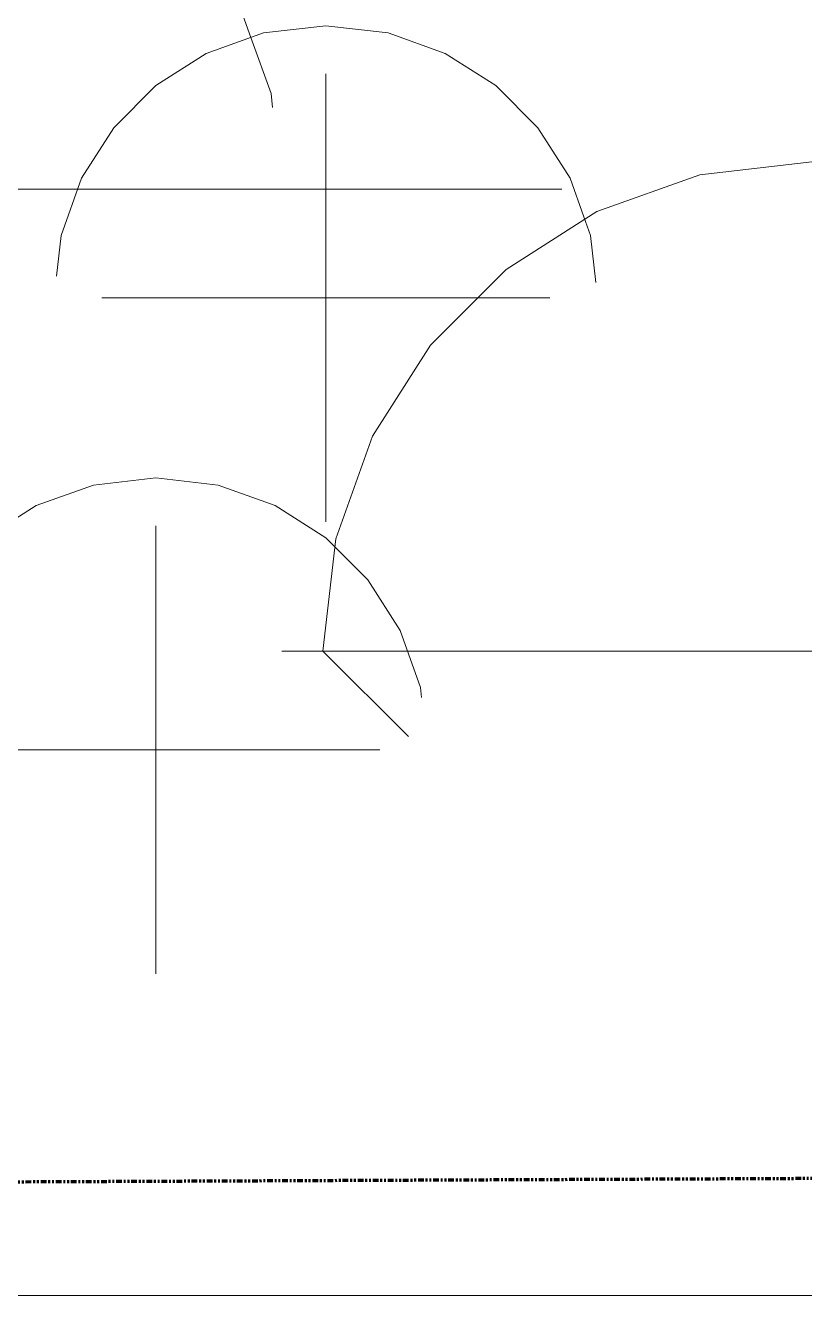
# Model space of a CAD drawing. Header units: inches. Extents: x 9391 to 11530, y 1186 to 2858.
# Drawn here: x 10460.7 to 10512.3, y 2605.6 to 2689.7 of the extents above; entities that cross this region are included whole.
import ezdxf

# ---------------------------------------------------------------- set-up
doc = ezdxf.new("R2010")
doc.units = ezdxf.units.IN
doc.header["$MEASUREMENT"] = 0
doc.linetypes.add('Double Dash 3_8_', pattern=[1, 0.375, -0.125, 0.125, -0.125, 0.125, -0.125])
for name, color, linetype, lineweight in [('A-DETL-GENF-1', 254, 'Continuous', 9), ('A-DETL-GENF-3', 9, 'Continuous', 9), ('A-FLOR-HRAL', 11, 'Continuous', 9), ('C-PROP-LINE', 91, 'Double Dash 3_8_', 211)]:
    doc.layers.add(name, color=color, linetype=linetype, lineweight=lineweight)

# ---------------------------------------------------------------- blocks, each defined once
blk = doc.blocks.new('switchgrass 26764 - switchgrass 26764-V152-FLOOR PLAN - ROOF')
at = {"layer": 'A-DETL-GENF-1'}
for p, q in [((-4.127, 17.537), (0, 18.013)), ((0, 18.013), (4.127, 17.537)), ((-7.918, 16.181), (-4.127, 17.537)), ((4.127, 17.537), (7.918, 16.181)), ((-11.263, 14.053), (-7.918, 16.181)), ((7.918, 16.181), (11.263, 14.053)), ((0, 14.405), (0, 14.839)), ((0, 14.839), (0, 14.458)), ((0, 14.458), (0, 13.454)), ((0, 13.828), (0, 14.405)), ((-14.053, 11.263), (-11.263, 14.053)), ((0, 10.265), (0, 14.289)), ((0, 14.289), (0, 13.936)), ((0, 13.936), (0, 13.61)), ((0, 13.378), (0, 13.828)), ((0, 13.61), (0, 13.295)), ((11.263, 14.053), (11.865, 13.451)), ((0, 13.454), (0, 12.037)), ((0, 12.844), (0, 13.378)), ((0, 13.295), (0, 12.976)), ((0, 12.976), (0, 11.829)), ((0, 12.667), (0, 12.957)), ((0, 12.957), (0, 12.8)), ((0, 12.246), (0, 12.844)), ((0, 12.8), (0, 12.372)), ((0, 10.496), (0, 12.667)), ((0, 12.372), (0, 11.733)), ((0, 11.501), (0, 12.351)), ((0, 12.351), (0, 12.043)), ((0, 11.603), (0, 12.246)), ((0, 12.043), (0, 11.232)), ((0, 12.037), (0, 10.417)), ((0, 11.829), (0, 11.54)), ((0, 11.654), (0, 11.799)), ((0, 11.799), (0, 10.933)), ((-16.181, 7.918), (-14.053, 11.263)), ((0, 11.733), (0, 10.947)), ((0, 9.048), (0, 11.654)), ((0, 10.348), (0, 11.631)), ((0, 11.631), (0, 11.52)), ((0, 10.933), (0, 11.603)), ((0, 11.54), (0, 10.978)), ((0, 11.52), (0, 11.214)), ((0, 10.527), (0, 11.501)), ((0, 11.232), (0, 10.088)), ((0, 11.214), (0, 10.758)), ((0, 10.978), (0, 10.483)), ((0, 10.947), (0, 10.076)), ((0, 10.758), (0, 10.197)), ((0, 9.507), (0, 10.527)), ((0, 7.456), (0, 10.496)), ((0, 10.483), (0, 8.324)), ((0, 10.417), (0, 8.805)), ((0, 9.308), (0, 10.348)), ((0, 9.868), (0, 10.265)), ((0, 10.206), (0, 10.221)), ((0, 10.221), (0, 10.153)), ((0, 8.491), (0, 10.206)), ((0, 10.197), (0, 9.575)), ((0, 10.153), (0, 9.631)), ((0, 10.088), (0, 8.78)), ((0, 10.076), (0, 9.181)), ((0, 9.488), (0, 9.868)), ((0, 9.631), (0, 9.193)), ((0, 9.575), (0, 8.936)), ((0, 8.519), (0, 9.507)), ((0, 8.414), (0, 9.488)), ((0, 8.493), (0, 9.308)), ((0, 9.193), (0, 9.145)), ((0, 9.181), (0, 8.324)), ((0, 9.145), (0, 8.98)), ((0, 8.324), (0, 9.048)), ((0, 8.98), (0, 8.084)), ((0, 8.936), (0, 8.324)), ((0, 8.805), (0, 7.41)), ((0, 8.78), (0, 7.479)), ((0, 7.639), (0, 8.519)), ((0, 7.888), (0, 8.493)), ((0, 7.298), (0, 8.491)), ((0, 8.185), (0, 8.469)), ((0, 8.469), (0, 8.464)), ((0, 8.464), (0, 6.519)), ((0, 8.324), (0, 8.414)), ((-17.537, 4.127), (-16.181, 7.918)), ((0, 8.324), (0, 7.166)), ((0, 5.443), (0, 8.185)), ((0, 8.084), (0, 7.456)), ((0, 7.476), (0, 7.888)), ((0, 6.947), (0, 7.639)), ((0, 4.415), (0, 7.6)), ((0, 7.6), (0, 7.525)), ((0, 7.525), (0, 7.312)), ((0, 7.479), (0, 6.354)), ((0, 7.166), (0, 7.476)), ((0, 7.41), (0, 6.442)), ((0, 7.312), (0, 6.981)), ((0, 6.531), (0, 7.298)), ((0, 6.981), (0, 6.55)), ((0, 6.519), (0, 6.947)), ((0, 6.55), (0, 6.038)), ((0, 6.098), (0, 6.531)), ((0, 6.442), (0, 4.415)), ((0, 6.354), (0, 5.574)), ((0, 5.858), (0, 6.098)), ((0, 6.038), (0, 5.465)), ((0, 5.764), (0, 5.863)), ((0, 5.863), (0, 5.858)), ((0, 5.639), (0, 5.764)), ((0, 5.217), (0, 5.639)), ((0, 5.574), (0, 4.37)), ((0, 5.465), (0, 4.85)), ((0, 5.284), (0, 5.443)), ((0, 4.831), (0, 5.284)), ((0, 5.093), (0, 5.217)), ((0, 4.995), (0, 5.093)), ((0, 5.002), (0, 5.012)), ((0, 5.012), (0, 5)), ((0, 4.97), (0, 5.002)), ((0, 5), (0, 4.995)), ((0, 4.907), (0, 4.97)), ((0, 4.807), (0, 4.907)), ((0, 4.85), (0, 4.831)), ((0, 4.66), (0, 4.807)), ((0, -0.247), (0, 4.66)), ((0, 4.37), (0, 3.547)), ((-18.013, 0), (-17.537, 4.127)), ((0, 3.547), (0, 2.873)), ((0, 2.873), (0, 2.332)), ((0, 2.332), (0, 1.901)), ((0, 1.901), (0, 1.086)), ((0, 1.086), (0, 0.615)), ((-18.013, 0), (-14.736, -3.277)), ((-11.501, 0), (-12.351, 0)), ((-12.351, 0), (-12.043, 0)), ((-12.043, 0), (-11.232, 0)), ((-10.527, 0), (-11.501, 0)), ((-11.232, 0), (-10.088, 0)), ((-9.507, 0), (-10.527, 0)), ((-10.088, 0), (-8.78, 0)), ((-8.519, 0), (-9.507, 0)), ((-8.78, 0), (-7.479, 0)), ((-7.639, 0), (-8.519, 0)), ((-8.464, 0), (-6.519, 0)), ((-6.947, 0), (-7.639, 0)), ((-7.479, 0), (-6.354, 0)), ((-6.519, 0), (-6.947, 0)), ((-6.354, 0), (-5.574, 0)), ((-5.574, 0), (-4.37, 0)), ((-4.37, 0), (-3.547, 0)), ((-3.547, 0), (-2.873, 0)), ((-0.654, 0), (-0.666, 0)), ((-0.666, 0), (-0.666, 0)), ((-0.666, 0), (-0.651, 0)), ((-0.631, 0), (-0.654, 0)), ((-0.651, 0), (-0.362, 0)), ((-0.598, 0), (-0.631, 0)), ((-0.556, 0), (-0.598, 0)), ((-0.507, 0), (-0.556, 0)), ((-0.354, 0), (-0.507, 0)), ((1.375, 0), (-0.362, 0)), ((0, 0.654), (0, 0.666)), ((0, 0.666), (0, 0.666)), ((0, 0.666), (0, 0.651)), ((0, 0.631), (0, 0.654)), ((0, 0.651), (0, 0.362)), ((0, 0.598), (0, 0.631)), ((0, 0.615), (0, 0.354)), ((0, 0.556), (0, 0.598)), ((0, 0.507), (0, 0.556)), ((0, 0.354), (0, 0.507)), ((0, -1.375), (0, 0.362)), ((-14.405, 0), (-14.839, 0)), ((-14.839, 0), (-14.458, 0)), ((-14.458, 0), (-13.454, 0)), ((-13.828, 0), (-14.405, 0)), ((-10.265, 0), (-14.289, 0)), ((-14.289, 0), (-13.936, 0)), ((-13.936, 0), (-13.61, 0)), ((-13.378, 0), (-13.828, 0)), ((-13.61, 0), (-13.295, 0)), ((-13.454, 0), (-12.037, 0)), ((-12.844, 0), (-13.378, 0)), ((-13.295, 0), (-12.976, 0)), ((-12.976, 0), (-11.829, 0)), ((-12.667, 0), (-12.957, 0)), ((-12.957, 0), (-12.8, 0)), ((-12.246, 0), (-12.844, 0)), ((-12.8, 0), (-12.372, 0)), ((-10.496, 0), (-12.667, 0)), ((-12.372, 0), (-11.733, 0)), ((-11.603, 0), (-12.246, 0)), ((-12.037, 0), (-10.417, 0)), ((-11.829, 0), (-11.54, 0)), ((-11.654, 0), (-11.799, 0)), ((-11.799, 0), (-10.933, 0)), ((-11.733, 0), (-10.947, 0)), ((-9.048, 0), (-11.654, 0)), ((-10.348, 0), (-11.631, 0)), ((-11.631, 0), (-11.52, 0)), ((-10.933, 0), (-11.603, 0)), ((-11.54, 0), (-10.978, 0)), ((-11.52, 0), (-11.214, 0)), ((-11.214, 0), (-10.758, 0)), ((-10.978, 0), (-10.483, 0)), ((-10.947, 0), (-10.076, 0)), ((-10.758, 0), (-10.197, 0)), ((-7.456, 0), (-10.496, 0)), ((-10.483, 0), (-8.324, 0)), ((-10.417, 0), (-8.805, 0)), ((-9.308, 0), (-10.348, 0)), ((-9.868, 0), (-10.265, 0)), ((-10.206, 0), (-10.221, 0)), ((-10.221, 0), (-10.153, 0)), ((-8.491, 0), (-10.206, 0)), ((-10.197, 0), (-9.575, 0)), ((-10.153, 0), (-9.631, 0)), ((-10.076, 0), (-9.181, 0)), ((-9.488, 0), (-9.868, 0)), ((-9.631, 0), (-9.193, 0)), ((-9.575, 0), (-8.936, 0)), ((-8.414, 0), (-9.488, 0)), ((-8.493, 0), (-9.308, 0)), ((-9.193, 0), (-9.145, 0)), ((-9.181, 0), (-8.324, 0)), ((-9.145, 0), (-8.98, 0)), ((-8.324, 0), (-9.048, 0)), ((-8.98, 0), (-8.084, 0)), ((-8.936, 0), (-8.324, 0)), ((-8.805, 0), (-7.41, 0)), ((-7.888, 0), (-8.493, 0)), ((-7.298, 0), (-8.491, 0)), ((-8.185, 0), (-8.469, 0)), ((-8.469, 0), (-8.464, 0)), ((-8.324, 0), (-8.414, 0)), ((-8.324, 0), (-7.166, 0)), ((-5.443, 0), (-8.185, 0)), ((-8.084, 0), (-7.456, 0)), ((-7.476, 0), (-7.888, 0)), ((-4.415, 0), (-7.6, 0)), ((-7.6, 0), (-7.525, 0)), ((-7.525, 0), (-7.312, 0)), ((-7.166, 0), (-7.476, 0)), ((-7.41, 0), (-6.442, 0)), ((-7.312, 0), (-6.981, 0)), ((-6.531, 0), (-7.298, 0)), ((-6.981, 0), (-6.55, 0)), ((-6.55, 0), (-6.038, 0)), ((-6.098, 0), (-6.531, 0)), ((-6.442, 0), (-4.415, 0)), ((-5.858, 0), (-6.098, 0)), ((-6.038, 0), (-5.465, 0)), ((-5.764, 0), (-5.863, 0)), ((-5.863, 0), (-5.858, 0)), ((-5.639, 0), (-5.764, 0)), ((-5.217, 0), (-5.639, 0)), ((-5.465, 0), (-4.85, 0)), ((-5.284, 0), (-5.443, 0)), ((-4.831, 0), (-5.284, 0)), ((-5.093, 0), (-5.217, 0)), ((-4.995, 0), (-5.093, 0)), ((-5.002, 0), (-5.012, 0)), ((-5.012, 0), (-5, 0)), ((-4.97, 0), (-5.002, 0)), ((-5, 0), (-4.995, 0)), ((-4.907, 0), (-4.97, 0)), ((-4.807, 0), (-4.907, 0)), ((-4.85, 0), (-4.831, 0)), ((-4.66, 0), (-4.807, 0)), ((1.226, 0), (-4.66, 0)), ((-2.873, 0), (-2.332, 0)), ((-2.332, 0), (-1.901, 0)), ((-1.901, 0), (-1.086, 0)), ((-1.086, 0), (-0.615, 0)), ((-0.615, 0), (-0.354, 0)), ((1.375, 0), (1.427, 0)), ((1.427, 0), (1.494, 0)), ((1.494, 0), (1.57, 0)), ((1.57, 0), (1.648, 0)), ((1.648, 0), (1.718, 0)), ((1.718, 0), (1.775, 0)), ((1.775, 0), (1.81, 0)), ((1.81, 0), (3.113, 0)), ((3.113, 0), (3.692, 0)), ((3.547, 0), (3.257, 0)), ((3.257, 0), (3.547, 0)), ((3.564, 0), (3.484, 0)), ((4.883, 0), (3.547, 0)), ((3.547, 0), (3.606, 0)), ((3.615, 0), (3.564, 0)), ((3.606, 0), (3.694, 0)), ((3.641, 0), (3.615, 0)), ((3.937, 0), (3.641, 0)), ((3.692, 0), (5.574, 0)), ((3.694, 0), (3.799, 0)), ((3.799, 0), (3.907, 0)), ((3.907, 0), (4.006, 0)), ((4.524, 0), (3.937, 0)), ((4.006, 0), (4.083, 0)), ((4.083, 0), (4.126, 0)), ((4.126, 0), (4.345, 0)), ((4.309, 0), (4.282, 0)), ((4.282, 0), (4.335, 0)), ((4.737, 0), (4.309, 0)), ((4.335, 0), (4.886, 0)), ((4.345, 0), (4.936, 0)), ((5.517, 0), (4.524, 0)), ((5.51, 0), (4.737, 0)), ((4.995, 0), (4.883, 0)), ((4.886, 0), (4.995, 0)), ((4.936, 0), (5.803, 0)), ((7.89, 0), (5.429, 0)), ((5.429, 0), (6.539, 0)), ((5.574, 0), (5.51, 0)), ((7.014, 0), (5.517, 0)), ((5.803, 0), (6.846, 0)), ((6.442, 0), (6.153, 0)), ((6.153, 0), (7.532, 0)), ((7.021, 0), (6.442, 0)), ((6.539, 0), (7.573, 0)), ((6.846, 0), (7.969, 0)), ((10.28, 0), (7.014, 0)), ((7.136, 0), (7.021, 0)), ((7.461, 0), (7.136, 0)), ((7.807, 0), (7.228, 0)), ((7.228, 0), (7.535, 0)), ((8.759, 0), (7.456, 0)), ((7.456, 0), (11.943, 0)), ((7.967, 0), (7.461, 0)), ((7.532, 0), (9.787, 0)), ((7.535, 0), (8.377, 0)), ((7.573, 0), (8.568, 0)), ((9.627, 0), (7.807, 0)), ((8.759, 0), (7.89, 0)), ((8.625, 0), (7.967, 0)), ((7.969, 0), (9.073, 0)), ((8.571, 0), (8.179, 0)), ((8.179, 0), (9.048, 0)), ((8.374, 0), (8.37, 0)), ((8.37, 0), (8.667, 0)), ((8.547, 0), (8.374, 0)), ((8.377, 0), (10.254, 0)), ((8.821, 0), (8.547, 0)), ((8.568, 0), (9.561, 0)), ((9.065, 0), (8.571, 0)), ((10.28, 0), (8.625, 0)), ((8.667, 0), (9.171, 0)), ((10.93, 0), (8.759, 0)), ((8.805, 0), (8.759, 0)), ((8.857, 0), (8.805, 0)), ((9.158, 0), (8.821, 0)), ((8.912, 0), (8.857, 0)), ((9.559, 0), (8.903, 0)), ((8.903, 0), (9.627, 0)), ((8.964, 0), (8.912, 0)), ((9.007, 0), (8.964, 0)), ((9.037, 0), (9.007, 0)), ((9.048, 0), (9.037, 0)), ((10.197, 0), (9.065, 0)), ((9.073, 0), (10.061, 0)), ((9.516, 0), (9.158, 0)), ((9.171, 0), (10.978, 0)), ((11.075, 0), (9.338, 0)), ((9.338, 0), (9.366, 0)), ((9.366, 0), (10.422, 0)), ((9.856, 0), (9.516, 0)), ((10.121, 0), (9.559, 0)), ((9.561, 0), (10.586, 0)), ((12.957, 0), (9.772, 0)), ((9.772, 0), (9.832, 0)), ((9.787, 0), (10.793, 0)), ((9.832, 0), (11.109, 0)), ((10.139, 0), (9.856, 0)), ((10.061, 0), (10.351, 0)), ((10.617, 0), (10.121, 0)), ((10.323, 0), (10.139, 0)), ((11.254, 0), (10.197, 0)), ((10.254, 0), (10.583, 0)), ((11.22, 0), (10.28, 0)), ((10.493, 0), (10.28, 0)), ((10.681, 0), (10.323, 0)), ((10.351, 0), (10.604, 0)), ((10.422, 0), (10.681, 0)), ((10.583, 0), (10.493, 0)), ((10.586, 0), (11.68, 0)), ((10.604, 0), (11.257, 0)), ((11.53, 0), (10.617, 0)), ((10.785, 0), (10.641, 0)), ((10.641, 0), (11.262, 0)), ((11.402, 0), (10.785, 0)), ((10.793, 0), (11.806, 0)), ((10.981, 0), (10.93, 0)), ((10.978, 0), (11.364, 0)), ((11.33, 0), (10.981, 0)), ((13.391, 0), (11.075, 0)), ((12.665, 0), (11.079, 0)), ((11.079, 0), (12.957, 0)), ((11.109, 0), (11.364, 0)), ((11.364, 0), (11.22, 0)), ((11.654, 0), (11.254, 0)), ((11.257, 0), (12.146, 0)), ((11.262, 0), (11.811, 0)), ((11.364, 0), (11.33, 0)), ((12.047, 0), (11.402, 0)), ((12.002, 0), (11.53, 0)), ((11.683, 0), (11.654, 0)), ((11.68, 0), (12.879, 0)), ((11.724, 0), (11.683, 0)), ((11.773, 0), (11.724, 0)), ((11.824, 0), (11.773, 0)), ((11.806, 0), (12.891, 0)), ((11.811, 0), (12.286, 0)), ((11.873, 0), (11.824, 0)), ((11.914, 0), (11.873, 0)), ((11.943, 0), (11.914, 0)), ((13.681, 0), (11.943, 0)), ((11.943, 0), (12.665, 0)), ((12.523, 0), (12.002, 0)), ((13.91, 0), (12.047, 0)), ((12.146, 0), (13.989, 0)), ((12.286, 0), (12.683, 0)), ((12.545, 0), (12.523, 0)), ((12.874, 0), (12.545, 0)), ((12.683, 0), (13.001, 0)), ((12.879, 0), (12.874, 0)), ((12.891, 0), (14.115, 0)), ((13.001, 0), (13.238, 0)), ((13.238, 0), (13.391, 0)), ((13.75, 0), (13.681, 0)), ((13.83, 0), (13.75, 0)), ((13.912, 0), (13.83, 0)), ((14.423, 0), (13.91, 0)), ((13.99, 0), (13.912, 0)), ((13.989, 0), (14.619, 0)), ((14.054, 0), (13.99, 0)), ((14.099, 0), (14.054, 0)), ((14.115, 0), (14.099, 0)), ((14.839, 0), (14.423, 0)), ((14.619, 0), (14.839, 0)), ((0, -1.375), (0, -1.427)), ((0, -1.427), (0, -1.494)), ((0, -1.494), (0, -1.57)), ((0, -1.57), (0, -1.648)), ((0, -1.648), (0, -1.718)), ((0, -1.718), (0, -1.775)), ((0, -1.775), (0, -1.81)), ((0, -1.81), (0, -3.113)), ((0, -3.113), (0, -3.692)), ((0, -3.547), (0, -3.257)), ((0, -3.257), (0, -3.547)), ((0, -4.883), (0, -3.547)), ((0, -3.547), (0, -3.606)), ((0, -3.606), (0, -3.694)), ((0, -3.937), (0, -3.641)), ((0, -3.692), (0, -5.574)), ((0, -3.694), (0, -3.799)), ((0, -3.799), (0, -3.907)), ((0, -3.907), (0, -4.006)), ((0, -4.524), (0, -3.937)), ((0, -4.006), (0, -4.083)), ((0, -4.083), (0, -4.126)), ((0, -4.126), (0, -4.345)), ((0, -4.309), (0, -4.282)), ((0, -4.282), (0, -4.335)), ((0, -4.737), (0, -4.309)), ((0, -4.335), (0, -4.886)), ((0, -4.345), (0, -4.936)), ((0, -5.517), (0, -4.524)), ((0, -5.51), (0, -4.737)), ((0, -4.995), (0, -4.883)), ((0, -4.886), (0, -4.995)), ((0, -4.936), (0, -5.803)), ((0, -7.89), (0, -5.429)), ((0, -5.429), (0, -6.539)), ((0, -5.574), (0, -5.51)), ((0, -7.014), (0, -5.517)), ((0, -5.803), (0, -6.846)), ((0, -6.442), (0, -6.153)), ((0, -6.153), (0, -7.532)), ((0, -7.021), (0, -6.442)), ((0, -6.539), (0, -7.573)), ((0, -6.846), (0, -7.969)), ((0, -10.28), (0, -7.014)), ((0, -7.136), (0, -7.021)), ((0, -7.461), (0, -7.136)), ((0, -7.807), (0, -7.228)), ((0, -7.228), (0, -7.535)), ((0, -8.759), (0, -7.456)), ((0, -7.456), (0, -11.943)), ((0, -7.967), (0, -7.461)), ((0, -7.532), (0, -9.787)), ((0, -7.535), (0, -8.377)), ((0, -7.573), (0, -8.568)), ((0, -9.627), (0, -7.807)), ((0, -8.759), (0, -7.89)), ((0, -8.625), (0, -7.967)), ((0, -7.969), (0, -9.073)), ((0, -8.571), (0, -8.179)), ((0, -8.179), (0, -9.048)), ((0, -8.374), (0, -8.37)), ((0, -8.37), (0, -8.667)), ((0, -8.547), (0, -8.374)), ((0, -8.377), (0, -10.254)), ((0, -8.821), (0, -8.547)), ((0, -8.568), (0, -9.561)), ((0, -9.065), (0, -8.571)), ((0, -10.28), (0, -8.625)), ((0, -8.667), (0, -9.171)), ((0, -10.93), (0, -8.759)), ((0, -8.805), (0, -8.759)), ((0, -8.858), (0, -8.805)), ((0, -9.158), (0, -8.821)), ((0, -8.912), (0, -8.858)), ((0, -9.559), (0, -8.903)), ((0, -8.903), (0, -9.627)), ((0, -8.964), (0, -8.912)), ((0, -9.007), (0, -8.964)), ((0, -9.037), (0, -9.007)), ((0, -9.048), (0, -9.037)), ((0, -10.197), (0, -9.065)), ((0, -9.073), (0, -10.061)), ((0, -9.516), (0, -9.158)), ((0, -9.171), (0, -10.978)), ((0, -11.075), (0, -9.338)), ((0, -9.338), (0, -9.366)), ((0, -9.366), (0, -10.422)), ((0, -9.856), (0, -9.516)), ((0, -10.121), (0, -9.559)), ((0, -9.561), (0, -10.586)), ((0, -12.957), (0, -9.772)), ((0, -9.772), (0, -9.832)), ((0, -9.787), (0, -10.793)), ((0, -9.832), (0, -11.109)), ((0, -10.139), (0, -9.856)), ((0, -10.061), (0, -10.351)), ((0, -10.617), (0, -10.121)), ((0, -10.323), (0, -10.139)), ((0, -11.254), (0, -10.197)), ((0, -10.254), (0, -10.583)), ((0, -11.22), (0, -10.28)), ((0, -10.493), (0, -10.28)), ((0, -10.681), (0, -10.323)), ((0, -10.351), (0, -10.604)), ((0, -10.422), (0, -10.681)), ((0, -10.583), (0, -10.493)), ((0, -10.586), (0, -11.68)), ((0, -10.604), (0, -11.257)), ((0, -11.53), (0, -10.617)), ((0, -10.785), (0, -10.641)), ((0, -10.641), (0, -11.262)), ((0, -11.402), (0, -10.785)), ((0, -10.793), (0, -11.806)), ((0, -10.981), (0, -10.93)), ((0, -10.978), (0, -11.364)), ((0, -11.33), (0, -10.981)), ((0, -13.391), (0, -11.075)), ((0, -12.665), (0, -11.079)), ((0, -11.079), (0, -12.957)), ((0, -11.109), (0, -11.364)), ((0, -11.364), (0, -11.22)), ((0, -11.654), (0, -11.254)), ((0, -11.257), (0, -12.146)), ((0, -11.262), (0, -11.811)), ((0, -11.364), (0, -11.33)), ((0, -12.047), (0, -11.402)), ((0, -12.002), (0, -11.53)), ((0, -11.683), (0, -11.654)), ((0, -11.68), (0, -12.879)), ((0, -11.724), (0, -11.683)), ((0, -11.773), (0, -11.724)), ((0, -11.824), (0, -11.773)), ((0, -11.806), (0, -12.891)), ((0, -11.811), (0, -12.286)), ((0, -11.873), (0, -11.824)), ((0, -11.914), (0, -11.873)), ((0, -11.943), (0, -11.914)), ((0, -13.681), (0, -11.943)), ((0, -11.943), (0, -12.665)), ((0, -12.523), (0, -12.002)), ((0, -13.91), (0, -12.047)), ((0, -12.146), (0, -13.989)), ((0, -12.286), (0, -12.683)), ((0, -12.545), (0, -12.523)), ((0, -12.874), (0, -12.545)), ((0, -12.683), (0, -13.001)), ((0, -12.879), (0, -12.874)), ((0, -12.891), (0, -14.115)), ((0, -13.001), (0, -13.238)), ((0, -13.238), (0, -13.391)), ((0, -13.75), (0, -13.681)), ((0, -13.83), (0, -13.75)), ((0, -13.912), (0, -13.83)), ((0, -14.423), (0, -13.91)), ((0, -13.99), (0, -13.912)), ((0, -13.989), (0, -14.619)), ((0, -14.054), (0, -13.99)), ((0, -14.099), (0, -14.054)), ((0, -14.115), (0, -14.099)), ((0, -14.839), (0, -14.423)), ((0, -14.619), (0, -14.839))]:
    blk.add_line(p, q, dxfattribs=at)
at = {"layer": 'A-DETL-GENF-3'}
for p, q in [((11.865, 13.451), (14.053, 11.263)), ((14.053, 11.263), (16.181, 7.918)), ((16.181, 7.918), (17.537, 4.127)), ((17.537, 4.127), (17.614, 3.461))]:
    blk.add_line(p, q, dxfattribs=at)
blk = doc.blocks.new('holly 26751 - holly 26751-V156-FLOOR PLAN - ROOF')
at = {"layer": 'A-DETL-GENF-1'}
for p, q in [((-7.425, 31.546), (0, 32.403)), ((-14.243, 29.106), (-7.425, 31.546)), ((-20.259, 25.279), (-14.243, 29.106)), ((-25.279, 20.259), (-20.259, 25.279)), ((-29.106, 14.243), (-25.279, 20.259)), ((-31.546, 7.425), (-29.106, 14.243)), ((-32.403, 0), (-31.546, 7.425)), ((-35.033, 0), (-35.117, 0)), ((-35.117, 0), (-34.756, 0)), ((-33.805, 0), (-35.033, 0)), ((-34.756, 0), (-33.782, 0)), ((-34.526, 0), (-34.675, 0)), ((-34.675, 0), (-34.593, 0)), ((-34.669, 0), (-34.521, 0)), ((-34.593, 0), (-34.228, 0)), ((-34.407, 0), (-34.526, 0)), ((-34.521, 0), (-34.45, 0)), ((-34.45, 0), (-34.335, 0)), ((-33.81, 0), (-34.407, 0)), ((-34.228, 0), (-33.038, 0)), ((-33.879, 0), (-33.93, 0)), ((-33.93, 0), (-32.74, 0)), ((-33.534, 0), (-33.879, 0)), ((-33.782, 0), (-33.81, 0)), ((-33.633, 0), (-33.805, 0)), ((-33.568, 0), (-33.631, 0)), ((-33.631, 0), (-33.621, 0)), ((-33.621, 0), (-33.525, 0)), ((-33.441, 0), (-33.568, 0)), ((-33.351, 0), (-33.534, 0)), ((-33.525, 0), (-33.335, 0)), ((-33.261, 0), (-33.441, 0)), ((-33.335, 0), (-33.351, 0)), ((-33.038, 0), (-33.261, 0)), ((-32.74, 0), (-32.69, 0)), ((-32.69, 0), (-32.171, 0)), ((-32.403, 0), (-26.74, -5.663)), ((-32.171, 0), (-31.698, 0)), ((-31.698, 0), (-31.657, 0)), ((-31.657, 0), (-31.538, 0)), ((-31.538, 0), (-31.35, 0)), ((-31.35, 0), (-31.1, 0)), ((-30.061, 0), (-31.252, 0)), ((-31.252, 0), (-27.383, 0)), ((-31.1, 0), (-30.797, 0)), ((-30.797, 0), (-30.448, 0)), ((-30.448, 0), (-30.061, 0)), ((-27.383, 0), (-25.142, 0)), ((-27.151, 0), (-27.175, 0)), ((-27.175, 0), (-27.172, 0)), ((-27.172, 0), (-27.143, 0)), ((-27.102, 0), (-27.151, 0)), ((-27.143, 0), (-27.085, 0)), ((-27.03, 0), (-27.102, 0)), ((-27.085, 0), (-26.966, 0)), ((-26.936, 0), (-27.03, 0)), ((-26.966, 0), (-25.746, 0)), ((-26.801, 0), (-26.936, 0)), ((-25.727, 0), (-26.801, 0)), ((-25.746, 0), (-25.316, 0)), ((-25.151, 0), (-25.727, 0)), ((-25.316, 0), (-25.3, 0)), ((-25.3, 0), (-23.92, 0)), ((-24.991, 0), (-25.151, 0)), ((-25.142, 0), (-24.889, 0)), ((-24.88, 0), (-24.991, 0)), ((-24.889, 0), (-24.857, 0)), ((-24.855, 0), (-24.88, 0)), ((-24.857, 0), (-24.855, 0)), ((-23.92, 0), (-23.112, 0)), ((-23.112, 0), (-20.984, 0)), ((-20.984, 0), (-22.026, 0)), ((-22.026, 0), (-21.877, 0)), ((-21.877, 0), (-19.496, 0)), ((-19.496, 0), (-18.752, 0)), ((-18.752, 0), (-17.561, 0)), ((-17.561, 0), (-17.525, 0)), ((-17.525, 0), (-17.153, 0)), ((-17.153, 0), (-17.115, 0)), ((-17.115, 0), (-15.776, 0)), ((-15.776, 0), (-15.938, 0)), ((-15.938, 0), (-15.925, 0)), ((-15.925, 0), (-15.051, 0)), ((-15.051, 0), (-14.139, 0)), ((-14.139, 0), (-13.766, 0)), ((-13.766, 0), (-13.351, 0)), ((-13.351, 0), (-12.928, 0)), ((-12.928, 0), (-12.536, 0)), ((-12.536, 0), (-12.211, 0)), ((-11.907, 0), (-12.324, 0)), ((-12.324, 0), (-12.154, 0)), ((-12.211, 0), (-11.989, 0)), ((-12.154, 0), (-11.569, 0)), ((-11.989, 0), (-11.907, 0)), ((-11.569, 0), (-10.738, 0)), ((-10.738, 0), (-9.834, 0)), ((-9.834, 0), (-9.025, 0)), ((-9.025, 0), (-8.484, 0)), ((-8.484, 0), (-6.698, 0)), ((-6.698, 0), (-5.359, 0)), ((-5.359, 0), (-5.331, 0)), ((-5.331, 0), (-5.092, 0)), ((-5.092, 0), (-5.061, 0)), ((-5.061, 0), (-3.127, 0)), ((-3.127, 0), (-0.746, 0)), ((-0.746, 0), (-0.723, 0)), ((-0.723, 0), (-0.696, 0)), ((-0.696, 0), (-0.668, 0)), ((-0.668, 0), (-0.641, 0)), ((-0.641, 0), (-0.619, 0)), ((-0.619, 0), (-0.603, 0)), ((-0.603, 0), (-0.597, 0)), ((-0.597, 0), (0.742, 0)), ((-34.626, 0), (-34.774, 0)), ((-34.774, 0), (-34.774, 0)), ((-34.774, 0), (-34.669, 0)), ((-34.352, 0), (-34.626, 0)), ((-33.93, 0), (-34.352, 0)), ((-34.335, 0), (-34.034, 0)), ((-34.034, 0), (-33.633, 0)), ((-33.784, 0), (-33.93, 0)), ((-33.93, 0), (-33.879, 0)), ((-32.889, 0), (-33.93, 0)), ((-33.879, 0), (-33.776, 0)), ((-31.698, 0), (-33.784, 0)), ((-33.776, 0), (-33.038, 0)), ((-31.55, 0), (-33.633, 0)), ((-33.633, 0), (-31.698, 0)), ((-33.038, 0), (-32.889, 0)), ((-30.508, 0), (-31.55, 0)), ((-27.829, 0), (-30.954, 0)), ((-30.954, 0), (-30.508, 0)), ((-25.448, 0), (-27.829, 0)), ((-25.285, 0), (-25.448, 0)), ((-24.951, 0), (-25.285, 0)), ((-24.517, 0), (-24.951, 0)), ((-23.637, 0), (-24.517, 0)), ((-23.333, 0), (-23.637, 0)), ((-23.216, 0), (-23.333, 0)), ((-22.727, 0), (-23.216, 0)), ((-22.429, 0), (-22.727, 0)), ((-22.279, 0), (-22.429, 0)), ((0.556, 0), (-22.323, 0)), ((-22.323, 0), (-22.3, 0)), ((-22.3, 0), (-22.256, 0)), ((-22.235, 0), (-22.279, 0)), ((-22.256, 0), (-22.235, 0))]:
    blk.add_line(p, q, dxfattribs=at)
blk = doc.blocks.new('meyer lilac 26082 - meyer lilac 26082-V163-FLOOR PLAN - ROOF')
at = {"layer": 'A-DETL-GENF-1'}
for p, q in [((24.821, 12.146), (25.573, 10.045)), ((8.214, 0), (15.995, 0)), ((15.995, 0), (24.248, 0)), ((24.248, 0), (25.806, 0)), ((25.806, 0), (27.312, 0)), ((27.312, 0), (28.715, 0)), ((31.557, 0), (28.492, 0)), ((28.715, 0), (29.963, 0)), ((29.963, 0), (31.005, 0)), ((31.005, 0), (31.79, 0)), ((35.566, 0), (31.557, 0)), ((31.79, 0), (32.265, 0)), ((32.265, 0), (32.554, 0)), ((32.554, 0), (32.819, 0)), ((32.819, 0), (33.063, 0)), ((33.063, 0), (33.29, 0)), ((33.29, 0), (33.505, 0)), ((33.505, 0), (33.712, 0)), ((33.712, 0), (33.915, 0)), ((33.915, 0), (38.395, 0)), ((43.818, 0), (35.566, 0)), ((38.395, 0), (41.932, 0)), ((46.176, 0), (41.696, 0)), ((41.696, 0), (43.818, 0)), ((41.932, 0), (46.176, 0)), ((12.93, 0), (7.979, 0)), ((14.091, 0), (12.93, 0)), ((25.191, 0), (16.107, 0)), ((28.492, 0), (25.191, 0))]:
    blk.add_line(p, q, dxfattribs=at)
at = {"layer": 'A-DETL-GENF-3'}
for p, q in [((25.573, 10.045), (26.902, 6.331)), ((26.902, 6.331), (27.007, 5.415)), ((16.107, 0), (14.091, 0))]:
    blk.add_line(p, q, dxfattribs=at)
blk = doc.blocks.new('switchgrass 26764 - switchgrass 26764-V131-FLOOR PLAN - ROOF')
at = {"layer": 'A-DETL-GENF-1'}
for p, q in [((-4.127, 17.537), (0, 18.013)), ((0, 18.013), (4.127, 17.537)), ((-7.918, 16.181), (-4.127, 17.537)), ((4.127, 17.537), (7.918, 16.181)), ((-11.263, 14.053), (-7.918, 16.181)), ((7.918, 16.181), (11.263, 14.053)), ((0, 14.405), (0, 14.839)), ((0, 14.839), (0, 14.458)), ((0, 14.458), (0, 13.454)), ((0, 13.828), (0, 14.405)), ((-14.053, 11.263), (-11.263, 14.053)), ((0, 10.265), (0, 14.289)), ((0, 14.289), (0, 13.936)), ((0, 13.936), (0, 13.61)), ((0, 13.378), (0, 13.828)), ((0, 13.61), (0, 13.295)), ((11.263, 14.053), (14.053, 11.263)), ((0, 13.454), (0, 12.037)), ((0, 12.844), (0, 13.378)), ((0, 13.295), (0, 12.976)), ((0, 12.976), (0, 11.829)), ((0, 12.667), (0, 12.957)), ((0, 12.957), (0, 12.8)), ((0, 12.246), (0, 12.844)), ((0, 12.8), (0, 12.372)), ((0, 10.496), (0, 12.667)), ((0, 12.372), (0, 11.733)), ((0, 11.501), (0, 12.351)), ((0, 12.351), (0, 12.043)), ((0, 11.603), (0, 12.246)), ((0, 12.043), (0, 11.232)), ((0, 12.037), (0, 10.417)), ((0, 11.829), (0, 11.54)), ((0, 11.654), (0, 11.799)), ((0, 11.799), (0, 10.933)), ((-16.181, 7.918), (-14.053, 11.263)), ((0, 11.733), (0, 10.947)), ((0, 9.048), (0, 11.654)), ((0, 10.348), (0, 11.631)), ((0, 11.631), (0, 11.52)), ((0, 10.933), (0, 11.603)), ((0, 11.54), (0, 10.978)), ((0, 11.52), (0, 11.214)), ((0, 10.527), (0, 11.501)), ((0, 11.232), (0, 10.088)), ((0, 11.214), (0, 10.758)), ((0, 10.978), (0, 10.483)), ((0, 10.947), (0, 10.076)), ((14.053, 11.263), (16.181, 7.918)), ((0, 10.758), (0, 10.197)), ((0, 9.507), (0, 10.527)), ((0, 7.456), (0, 10.496)), ((0, 10.483), (0, 8.324)), ((0, 10.417), (0, 8.805)), ((0, 9.308), (0, 10.348)), ((0, 9.868), (0, 10.265)), ((0, 10.206), (0, 10.221)), ((0, 10.221), (0, 10.153)), ((0, 8.491), (0, 10.206)), ((0, 10.197), (0, 9.575)), ((0, 10.153), (0, 9.631)), ((0, 10.088), (0, 8.78)), ((0, 10.076), (0, 9.181)), ((0, 9.488), (0, 9.868)), ((0, 9.631), (0, 9.193)), ((0, 9.575), (0, 8.936)), ((0, 8.519), (0, 9.507)), ((0, 8.414), (0, 9.488)), ((0, 8.493), (0, 9.308)), ((0, 9.193), (0, 9.145)), ((0, 9.181), (0, 8.324)), ((0, 9.145), (0, 8.98)), ((0, 8.324), (0, 9.048)), ((0, 8.98), (0, 8.084)), ((0, 8.936), (0, 8.324)), ((0, 8.805), (0, 7.41)), ((0, 8.78), (0, 7.479)), ((0, 7.639), (0, 8.519)), ((0, 7.888), (0, 8.493)), ((0, 7.298), (0, 8.491)), ((0, 8.185), (0, 8.469)), ((0, 8.469), (0, 8.464)), ((0, 8.464), (0, 6.519)), ((0, 8.324), (0, 8.414)), ((-17.537, 4.127), (-16.181, 7.918)), ((0, 8.324), (0, 7.166)), ((0, 5.443), (0, 8.185)), ((0, 8.084), (0, 7.456)), ((0, 7.476), (0, 7.888)), ((0, 6.947), (0, 7.639)), ((0, 4.415), (0, 7.6)), ((0, 7.6), (0, 7.525)), ((16.181, 7.918), (17.094, 5.366)), ((0, 7.525), (0, 7.312)), ((0, 7.479), (0, 6.354)), ((0, 7.166), (0, 7.476)), ((0, 7.41), (0, 6.442)), ((0, 7.312), (0, 6.981)), ((0, 6.531), (0, 7.298)), ((0, 6.981), (0, 6.55)), ((0, 6.519), (0, 6.947)), ((0, 6.55), (0, 6.038)), ((0, 6.098), (0, 6.531)), ((0, 6.442), (0, 4.415)), ((0, 6.354), (0, 5.574)), ((0, 5.858), (0, 6.098)), ((0, 6.038), (0, 5.465)), ((0, 5.764), (0, 5.863)), ((0, 5.863), (0, 5.858)), ((0, 5.639), (0, 5.764)), ((0, 5.217), (0, 5.639)), ((0, 5.574), (0, 4.37)), ((0, 5.465), (0, 4.85)), ((0, 5.284), (0, 5.443)), ((0, 4.831), (0, 5.284)), ((0, 5.093), (0, 5.217)), ((0, 4.995), (0, 5.093)), ((0, 5.002), (0, 5.012)), ((0, 5.012), (0, 5)), ((0, 4.97), (0, 5.002)), ((0, 5), (0, 4.995)), ((0, 4.907), (0, 4.97)), ((0, 4.807), (0, 4.907)), ((0, 4.85), (0, 4.831)), ((0, 4.66), (0, 4.807)), ((0, -0.215), (0, 4.66)), ((0, 4.37), (0, 3.547)), ((-17.848, 1.43), (-17.537, 4.127)), ((0, 3.547), (0, 2.873)), ((0, 2.873), (0, 2.332)), ((0, 2.332), (0, 1.901)), ((0, 1.901), (0, 1.086)), ((0, 1.086), (0, 0.615)), ((-11.501, 0), (-12.351, 0)), ((-12.351, 0), (-12.043, 0)), ((-12.043, 0), (-11.232, 0)), ((-10.527, 0), (-11.501, 0)), ((-11.232, 0), (-10.088, 0)), ((-9.507, 0), (-10.527, 0)), ((-10.088, 0), (-8.78, 0)), ((-8.519, 0), (-9.507, 0)), ((-8.78, 0), (-7.479, 0)), ((-7.639, 0), (-8.519, 0)), ((-8.464, 0), (-6.519, 0)), ((-6.947, 0), (-7.639, 0)), ((-7.479, 0), (-6.354, 0)), ((-6.519, 0), (-6.947, 0)), ((-6.354, 0), (-5.574, 0)), ((-5.574, 0), (-4.37, 0)), ((-4.37, 0), (-3.547, 0)), ((-3.547, 0), (-2.873, 0)), ((-0.654, 0), (-0.666, 0)), ((-0.666, 0), (-0.666, 0)), ((-0.666, 0), (-0.651, 0)), ((-0.631, 0), (-0.654, 0)), ((-0.651, 0), (-0.362, 0)), ((-0.598, 0), (-0.631, 0)), ((-0.556, 0), (-0.598, 0)), ((-0.507, 0), (-0.556, 0)), ((-0.354, 0), (-0.507, 0)), ((1.375, 0), (-0.362, 0)), ((0, 0.654), (0, 0.666)), ((0, 0.666), (0, 0.666)), ((0, 0.666), (0, 0.651)), ((0, 0.631), (0, 0.654)), ((0, 0.651), (0, 0.362)), ((0, 0.598), (0, 0.631)), ((0, 0.615), (0, 0.354)), ((0, 0.556), (0, 0.598)), ((0, 0.507), (0, 0.556)), ((0, 0.354), (0, 0.507)), ((0, -1.375), (0, 0.362)), ((-14.405, 0), (-14.839, 0)), ((-14.839, 0), (-14.458, 0)), ((-14.458, 0), (-13.454, 0)), ((-13.828, 0), (-14.405, 0)), ((-10.265, 0), (-14.289, 0)), ((-14.289, 0), (-13.936, 0)), ((-13.936, 0), (-13.61, 0)), ((-13.378, 0), (-13.828, 0)), ((-13.61, 0), (-13.295, 0)), ((-13.454, 0), (-12.037, 0)), ((-12.844, 0), (-13.378, 0)), ((-13.295, 0), (-12.976, 0)), ((-12.976, 0), (-11.829, 0)), ((-12.667, 0), (-12.957, 0)), ((-12.957, 0), (-12.8, 0)), ((-12.246, 0), (-12.844, 0)), ((-12.8, 0), (-12.372, 0)), ((-10.496, 0), (-12.667, 0)), ((-12.372, 0), (-11.733, 0)), ((-11.603, 0), (-12.246, 0)), ((-12.037, 0), (-10.417, 0)), ((-11.829, 0), (-11.54, 0)), ((-11.654, 0), (-11.799, 0)), ((-11.799, 0), (-10.933, 0)), ((-11.733, 0), (-10.947, 0)), ((-9.048, 0), (-11.654, 0)), ((-10.348, 0), (-11.631, 0)), ((-11.631, 0), (-11.52, 0)), ((-10.933, 0), (-11.603, 0)), ((-11.54, 0), (-10.978, 0)), ((-11.52, 0), (-11.214, 0)), ((-11.214, 0), (-10.758, 0)), ((-10.978, 0), (-10.483, 0)), ((-10.947, 0), (-10.076, 0)), ((-10.758, 0), (-10.197, 0)), ((-7.456, 0), (-10.496, 0)), ((-10.483, 0), (-8.324, 0)), ((-10.417, 0), (-8.805, 0)), ((-9.308, 0), (-10.348, 0)), ((-9.868, 0), (-10.265, 0)), ((-10.206, 0), (-10.221, 0)), ((-10.221, 0), (-10.153, 0)), ((-8.491, 0), (-10.206, 0)), ((-10.197, 0), (-9.575, 0)), ((-10.153, 0), (-9.631, 0)), ((-10.076, 0), (-9.181, 0)), ((-9.488, 0), (-9.868, 0)), ((-9.631, 0), (-9.193, 0)), ((-9.575, 0), (-8.936, 0)), ((-8.414, 0), (-9.488, 0)), ((-8.493, 0), (-9.308, 0)), ((-9.193, 0), (-9.145, 0)), ((-9.181, 0), (-8.324, 0)), ((-9.145, 0), (-8.98, 0)), ((-8.324, 0), (-9.048, 0)), ((-8.98, 0), (-8.084, 0)), ((-8.936, 0), (-8.324, 0)), ((-8.805, 0), (-7.41, 0)), ((-7.888, 0), (-8.493, 0)), ((-7.298, 0), (-8.491, 0)), ((-8.185, 0), (-8.469, 0)), ((-8.469, 0), (-8.464, 0)), ((-8.324, 0), (-8.414, 0)), ((-8.324, 0), (-7.166, 0)), ((-5.443, 0), (-8.185, 0)), ((-8.084, 0), (-7.456, 0)), ((-7.476, 0), (-7.888, 0)), ((-4.415, 0), (-7.6, 0)), ((-7.6, 0), (-7.525, 0)), ((-7.525, 0), (-7.312, 0)), ((-7.166, 0), (-7.476, 0)), ((-7.41, 0), (-6.442, 0)), ((-7.312, 0), (-6.981, 0)), ((-6.531, 0), (-7.298, 0)), ((-6.981, 0), (-6.55, 0)), ((-6.55, 0), (-6.038, 0)), ((-6.098, 0), (-6.531, 0)), ((-6.442, 0), (-4.415, 0)), ((-5.858, 0), (-6.098, 0)), ((-6.038, 0), (-5.465, 0)), ((-5.764, 0), (-5.863, 0)), ((-5.863, 0), (-5.858, 0)), ((-5.639, 0), (-5.764, 0)), ((-5.217, 0), (-5.639, 0)), ((-5.465, 0), (-4.85, 0)), ((-5.284, 0), (-5.443, 0)), ((-4.831, 0), (-5.284, 0)), ((-5.093, 0), (-5.217, 0)), ((-4.995, 0), (-5.093, 0)), ((-5.002, 0), (-5.012, 0)), ((-5.012, 0), (-5, 0)), ((-4.97, 0), (-5.002, 0)), ((-5, 0), (-4.995, 0)), ((-4.907, 0), (-4.97, 0)), ((-4.807, 0), (-4.907, 0)), ((-4.85, 0), (-4.831, 0)), ((-4.66, 0), (-4.807, 0)), ((3.367, 0), (-4.66, 0)), ((-2.873, 0), (-2.332, 0)), ((-2.332, 0), (-1.901, 0)), ((-1.901, 0), (-1.086, 0)), ((-1.086, 0), (-0.615, 0)), ((-0.615, 0), (-0.354, 0)), ((1.375, 0), (1.427, 0)), ((1.427, 0), (1.494, 0)), ((1.494, 0), (1.57, 0)), ((1.57, 0), (1.648, 0)), ((1.648, 0), (1.718, 0)), ((1.718, 0), (1.775, 0)), ((1.775, 0), (1.81, 0)), ((1.81, 0), (3.113, 0)), ((3.113, 0), (3.692, 0)), ((3.547, 0), (3.257, 0)), ((3.257, 0), (3.547, 0)), ((3.484, 0), (3.367, 0)), ((3.564, 0), (3.484, 0)), ((4.883, 0), (3.547, 0)), ((3.547, 0), (3.606, 0)), ((3.615, 0), (3.564, 0)), ((3.606, 0), (3.694, 0)), ((3.641, 0), (3.615, 0)), ((3.937, 0), (3.641, 0)), ((3.692, 0), (5.574, 0)), ((3.694, 0), (3.799, 0)), ((3.799, 0), (3.907, 0)), ((3.907, 0), (4.006, 0)), ((4.524, 0), (3.937, 0)), ((4.006, 0), (4.083, 0)), ((4.083, 0), (4.126, 0)), ((4.126, 0), (4.345, 0)), ((4.309, 0), (4.282, 0)), ((4.282, 0), (4.335, 0)), ((4.737, 0), (4.309, 0)), ((4.335, 0), (4.886, 0)), ((4.345, 0), (4.936, 0)), ((5.517, 0), (4.524, 0)), ((5.51, 0), (4.737, 0)), ((4.995, 0), (4.883, 0)), ((4.886, 0), (4.995, 0)), ((4.936, 0), (5.803, 0)), ((7.89, 0), (5.429, 0)), ((5.429, 0), (6.539, 0)), ((5.574, 0), (5.51, 0)), ((7.014, 0), (5.517, 0)), ((5.803, 0), (6.846, 0)), ((6.442, 0), (6.153, 0)), ((6.153, 0), (7.532, 0)), ((7.021, 0), (6.442, 0)), ((6.539, 0), (7.573, 0)), ((6.846, 0), (7.969, 0)), ((10.28, 0), (7.014, 0)), ((7.136, 0), (7.021, 0)), ((7.461, 0), (7.136, 0)), ((7.807, 0), (7.228, 0)), ((7.228, 0), (7.535, 0)), ((8.759, 0), (7.456, 0)), ((7.456, 0), (11.943, 0)), ((7.967, 0), (7.461, 0)), ((7.532, 0), (9.787, 0)), ((7.535, 0), (8.377, 0)), ((7.573, 0), (8.568, 0)), ((9.627, 0), (7.807, 0)), ((8.759, 0), (7.89, 0)), ((8.625, 0), (7.967, 0)), ((7.969, 0), (9.073, 0)), ((8.571, 0), (8.179, 0)), ((8.179, 0), (9.048, 0)), ((8.374, 0), (8.37, 0)), ((8.37, 0), (8.667, 0)), ((8.547, 0), (8.374, 0)), ((8.377, 0), (10.254, 0)), ((8.821, 0), (8.547, 0)), ((8.568, 0), (9.561, 0)), ((9.065, 0), (8.571, 0)), ((10.28, 0), (8.625, 0)), ((8.667, 0), (9.171, 0)), ((10.93, 0), (8.759, 0)), ((8.805, 0), (8.759, 0)), ((8.857, 0), (8.805, 0)), ((9.158, 0), (8.821, 0)), ((8.912, 0), (8.857, 0)), ((9.559, 0), (8.903, 0)), ((8.903, 0), (9.627, 0)), ((8.964, 0), (8.912, 0)), ((9.007, 0), (8.964, 0)), ((9.037, 0), (9.007, 0)), ((9.048, 0), (9.037, 0)), ((10.197, 0), (9.065, 0)), ((9.073, 0), (10.061, 0)), ((9.516, 0), (9.158, 0)), ((9.171, 0), (10.978, 0)), ((11.075, 0), (9.338, 0)), ((9.338, 0), (9.366, 0)), ((9.366, 0), (10.422, 0)), ((9.856, 0), (9.516, 0)), ((10.121, 0), (9.559, 0)), ((9.561, 0), (10.586, 0)), ((12.957, 0), (9.772, 0)), ((9.772, 0), (9.832, 0)), ((9.787, 0), (10.793, 0)), ((9.832, 0), (11.109, 0)), ((10.139, 0), (9.856, 0)), ((10.061, 0), (10.351, 0)), ((10.617, 0), (10.121, 0)), ((10.323, 0), (10.139, 0)), ((11.254, 0), (10.197, 0)), ((10.254, 0), (10.583, 0)), ((11.22, 0), (10.28, 0)), ((10.493, 0), (10.28, 0)), ((10.681, 0), (10.323, 0)), ((10.351, 0), (10.604, 0)), ((10.422, 0), (10.681, 0)), ((10.583, 0), (10.493, 0)), ((10.586, 0), (11.68, 0)), ((10.604, 0), (11.257, 0)), ((11.53, 0), (10.617, 0)), ((10.785, 0), (10.641, 0)), ((10.641, 0), (11.262, 0)), ((11.402, 0), (10.785, 0)), ((10.793, 0), (11.806, 0)), ((10.981, 0), (10.93, 0)), ((10.978, 0), (11.364, 0)), ((11.33, 0), (10.981, 0)), ((13.391, 0), (11.075, 0)), ((12.665, 0), (11.079, 0)), ((11.079, 0), (12.957, 0)), ((11.109, 0), (11.364, 0)), ((11.364, 0), (11.22, 0)), ((11.654, 0), (11.254, 0)), ((11.257, 0), (12.146, 0)), ((11.262, 0), (11.811, 0)), ((11.364, 0), (11.33, 0)), ((12.047, 0), (11.402, 0)), ((12.002, 0), (11.53, 0)), ((11.683, 0), (11.654, 0)), ((11.68, 0), (12.879, 0)), ((11.724, 0), (11.683, 0)), ((11.773, 0), (11.724, 0)), ((11.824, 0), (11.773, 0)), ((11.806, 0), (12.891, 0)), ((11.811, 0), (12.286, 0)), ((11.873, 0), (11.824, 0)), ((11.914, 0), (11.873, 0)), ((11.943, 0), (11.914, 0)), ((13.681, 0), (11.943, 0)), ((11.943, 0), (12.665, 0)), ((12.523, 0), (12.002, 0)), ((13.91, 0), (12.047, 0)), ((12.146, 0), (13.989, 0)), ((12.286, 0), (12.683, 0)), ((12.545, 0), (12.523, 0)), ((12.874, 0), (12.545, 0)), ((12.683, 0), (13.001, 0)), ((12.879, 0), (12.874, 0)), ((12.891, 0), (14.115, 0)), ((13.001, 0), (13.238, 0)), ((13.238, 0), (13.391, 0)), ((13.75, 0), (13.681, 0)), ((13.83, 0), (13.75, 0)), ((13.912, 0), (13.83, 0)), ((14.423, 0), (13.91, 0)), ((13.99, 0), (13.912, 0)), ((13.989, 0), (14.619, 0)), ((14.054, 0), (13.99, 0)), ((14.099, 0), (14.054, 0)), ((14.115, 0), (14.099, 0)), ((14.839, 0), (14.423, 0)), ((14.619, 0), (14.839, 0)), ((0, -1.375), (0, -1.427)), ((0, -1.427), (0, -1.494)), ((0, -1.494), (0, -1.57)), ((0, -1.57), (0, -1.648)), ((0, -1.648), (0, -1.718)), ((0, -1.718), (0, -1.775)), ((0, -1.775), (0, -1.81)), ((0, -1.81), (0, -3.113)), ((0, -3.113), (0, -3.692)), ((0, -3.547), (0, -3.257)), ((0, -3.257), (0, -3.547)), ((0, -4.883), (0, -3.547)), ((0, -3.547), (0, -3.606)), ((0, -3.606), (0, -3.694)), ((0, -3.937), (0, -3.641)), ((0, -3.692), (0, -5.574)), ((0, -3.694), (0, -3.799)), ((0, -3.799), (0, -3.907)), ((0, -3.907), (0, -4.006)), ((0, -4.524), (0, -3.937)), ((0, -4.006), (0, -4.083)), ((0, -4.083), (0, -4.126)), ((0, -4.126), (0, -4.345)), ((0, -4.309), (0, -4.282)), ((0, -4.282), (0, -4.335)), ((0, -4.737), (0, -4.309)), ((0, -4.335), (0, -4.886)), ((0, -4.345), (0, -4.936)), ((0, -5.517), (0, -4.524)), ((0, -5.51), (0, -4.737)), ((0, -4.995), (0, -4.883)), ((0, -4.886), (0, -4.995)), ((0, -4.936), (0, -5.803)), ((0, -7.89), (0, -5.429)), ((0, -5.429), (0, -6.539)), ((0, -5.574), (0, -5.51)), ((0, -7.014), (0, -5.517)), ((0, -5.803), (0, -6.846)), ((0, -6.442), (0, -6.153)), ((0, -6.153), (0, -7.532)), ((0, -7.021), (0, -6.442)), ((0, -6.539), (0, -7.573)), ((0, -6.846), (0, -7.969)), ((0, -10.28), (0, -7.014)), ((0, -7.136), (0, -7.021)), ((0, -7.461), (0, -7.136)), ((0, -7.807), (0, -7.228)), ((0, -7.228), (0, -7.535)), ((0, -8.759), (0, -7.456)), ((0, -7.456), (0, -11.943)), ((0, -7.967), (0, -7.461)), ((0, -7.532), (0, -9.787)), ((0, -7.535), (0, -8.377)), ((0, -7.573), (0, -8.568)), ((0, -9.627), (0, -7.807)), ((0, -8.759), (0, -7.89)), ((0, -8.625), (0, -7.967)), ((0, -7.969), (0, -9.073)), ((0, -8.571), (0, -8.179)), ((0, -8.179), (0, -9.048)), ((0, -8.374), (0, -8.37)), ((0, -8.37), (0, -8.667)), ((0, -8.547), (0, -8.374)), ((0, -8.377), (0, -10.254)), ((0, -8.821), (0, -8.547)), ((0, -8.568), (0, -9.561)), ((0, -9.065), (0, -8.571)), ((0, -10.28), (0, -8.625)), ((0, -8.667), (0, -9.171)), ((0, -10.93), (0, -8.759)), ((0, -8.805), (0, -8.759)), ((0, -8.858), (0, -8.805)), ((0, -9.158), (0, -8.821)), ((0, -8.912), (0, -8.858)), ((0, -9.559), (0, -8.903)), ((0, -8.903), (0, -9.627)), ((0, -8.964), (0, -8.912)), ((0, -9.007), (0, -8.964)), ((0, -9.037), (0, -9.007)), ((0, -9.048), (0, -9.037)), ((0, -10.197), (0, -9.065)), ((0, -9.073), (0, -10.061)), ((0, -9.516), (0, -9.158)), ((0, -9.171), (0, -10.978)), ((0, -11.075), (0, -9.338)), ((0, -9.338), (0, -9.366)), ((0, -9.366), (0, -10.422)), ((0, -9.856), (0, -9.516)), ((0, -10.121), (0, -9.559)), ((0, -9.561), (0, -10.586)), ((0, -12.957), (0, -9.772)), ((0, -9.772), (0, -9.832)), ((0, -9.787), (0, -10.793)), ((0, -9.832), (0, -11.109)), ((0, -10.139), (0, -9.856)), ((0, -10.061), (0, -10.351)), ((0, -10.617), (0, -10.121)), ((0, -10.323), (0, -10.139)), ((0, -11.254), (0, -10.197)), ((0, -10.254), (0, -10.583)), ((0, -11.22), (0, -10.28)), ((0, -10.493), (0, -10.28)), ((0, -10.681), (0, -10.323)), ((0, -10.351), (0, -10.604)), ((0, -10.422), (0, -10.681)), ((0, -10.583), (0, -10.493)), ((0, -10.586), (0, -11.68)), ((0, -10.604), (0, -11.257)), ((0, -11.53), (0, -10.617)), ((0, -10.785), (0, -10.641)), ((0, -10.641), (0, -11.262)), ((0, -11.402), (0, -10.785)), ((0, -10.793), (0, -11.806)), ((0, -10.981), (0, -10.93)), ((0, -10.978), (0, -11.364)), ((0, -11.33), (0, -10.981)), ((0, -13.391), (0, -11.075)), ((0, -12.665), (0, -11.079)), ((0, -11.079), (0, -12.957)), ((0, -11.109), (0, -11.364)), ((0, -11.364), (0, -11.22)), ((0, -11.654), (0, -11.254)), ((0, -11.257), (0, -12.146)), ((0, -11.262), (0, -11.811)), ((0, -11.364), (0, -11.33)), ((0, -12.047), (0, -11.402)), ((0, -12.002), (0, -11.53)), ((0, -11.683), (0, -11.654)), ((0, -11.68), (0, -12.879)), ((0, -11.724), (0, -11.683)), ((0, -11.773), (0, -11.724)), ((0, -11.824), (0, -11.773)), ((0, -11.806), (0, -12.891)), ((0, -11.811), (0, -12.286)), ((0, -11.873), (0, -11.824)), ((0, -11.914), (0, -11.873)), ((0, -11.943), (0, -11.914)), ((0, -13.681), (0, -11.943)), ((0, -11.943), (0, -12.665)), ((0, -12.523), (0, -12.002)), ((0, -13.91), (0, -12.047)), ((0, -12.146), (0, -13.989)), ((0, -12.286), (0, -12.683)), ((0, -12.545), (0, -12.523)), ((0, -12.874), (0, -12.545)), ((0, -12.683), (0, -13.001)), ((0, -12.879), (0, -12.874)), ((0, -12.891), (0, -14.115)), ((0, -13.001), (0, -13.238)), ((0, -13.238), (0, -13.391)), ((0, -13.75), (0, -13.681)), ((0, -13.83), (0, -13.75)), ((0, -13.912), (0, -13.83)), ((0, -14.423), (0, -13.91)), ((0, -13.99), (0, -13.912)), ((0, -13.989), (0, -14.619)), ((0, -14.054), (0, -13.99)), ((0, -14.099), (0, -14.054)), ((0, -14.115), (0, -14.099)), ((0, -14.839), (0, -14.423)), ((0, -14.619), (0, -14.839))]:
    blk.add_line(p, q, dxfattribs=at)
at = {"layer": 'A-DETL-GENF-3'}
for p, q in [((17.094, 5.366), (17.537, 4.127)), ((17.537, 4.127), (17.897, 1.005))]:
    blk.add_line(p, q, dxfattribs=at)
blk = doc.blocks.new('Railing - Railing-1679211-FLOOR PLAN - ROOF')
at = {"layer": 'A-FLOR-HRAL'}
blk.add_line((-2605.564, 11315.296), (-2605.564, 10123.782), dxfattribs=at)
blk = doc.blocks.new('Family - ___-1646256-FLOOR PLAN - ROOF')
at = {"layer": 'C-PROP-LINE'}
blk.add_line((-2608.445, 9390.686), (-2616.713, 11287.658), dxfattribs=at)

msp = doc.modelspace()

# ---------------------------------------------------------------- block references
at = {"layer": 'A-DETL-GENF-1'}
for name, p in [('meyer lilac 26082 - meyer lilac 26082-V163-FLOOR PLAN - ROOF', (10450.033, 2678.854)), ('switchgrass 26764 - switchgrass 26764-V131-FLOOR PLAN - ROOF', (10480.564, 2671.659)), ('holly 26751 - holly 26751-V156-FLOOR PLAN - ROOF', (10512.771, 2648.256)), ('switchgrass 26764 - switchgrass 26764-V152-FLOOR PLAN - ROOF', (10469.3, 2641.707))]:
    msp.add_blockref(name, p, dxfattribs=at)
at = {"layer": 'A-FLOR-HRAL', "rotation": 270.0000000000005}
msp.add_blockref('Railing - Railing-1679211-FLOOR PLAN - ROOF', (0, 0), dxfattribs=at)
at = {"layer": 'C-PROP-LINE', "rotation": 270.0000000000005}
msp.add_blockref('Family - ___-1646256-FLOOR PLAN - ROOF', (0, 0), dxfattribs=at)

doc.saveas('drawing.dxf')
